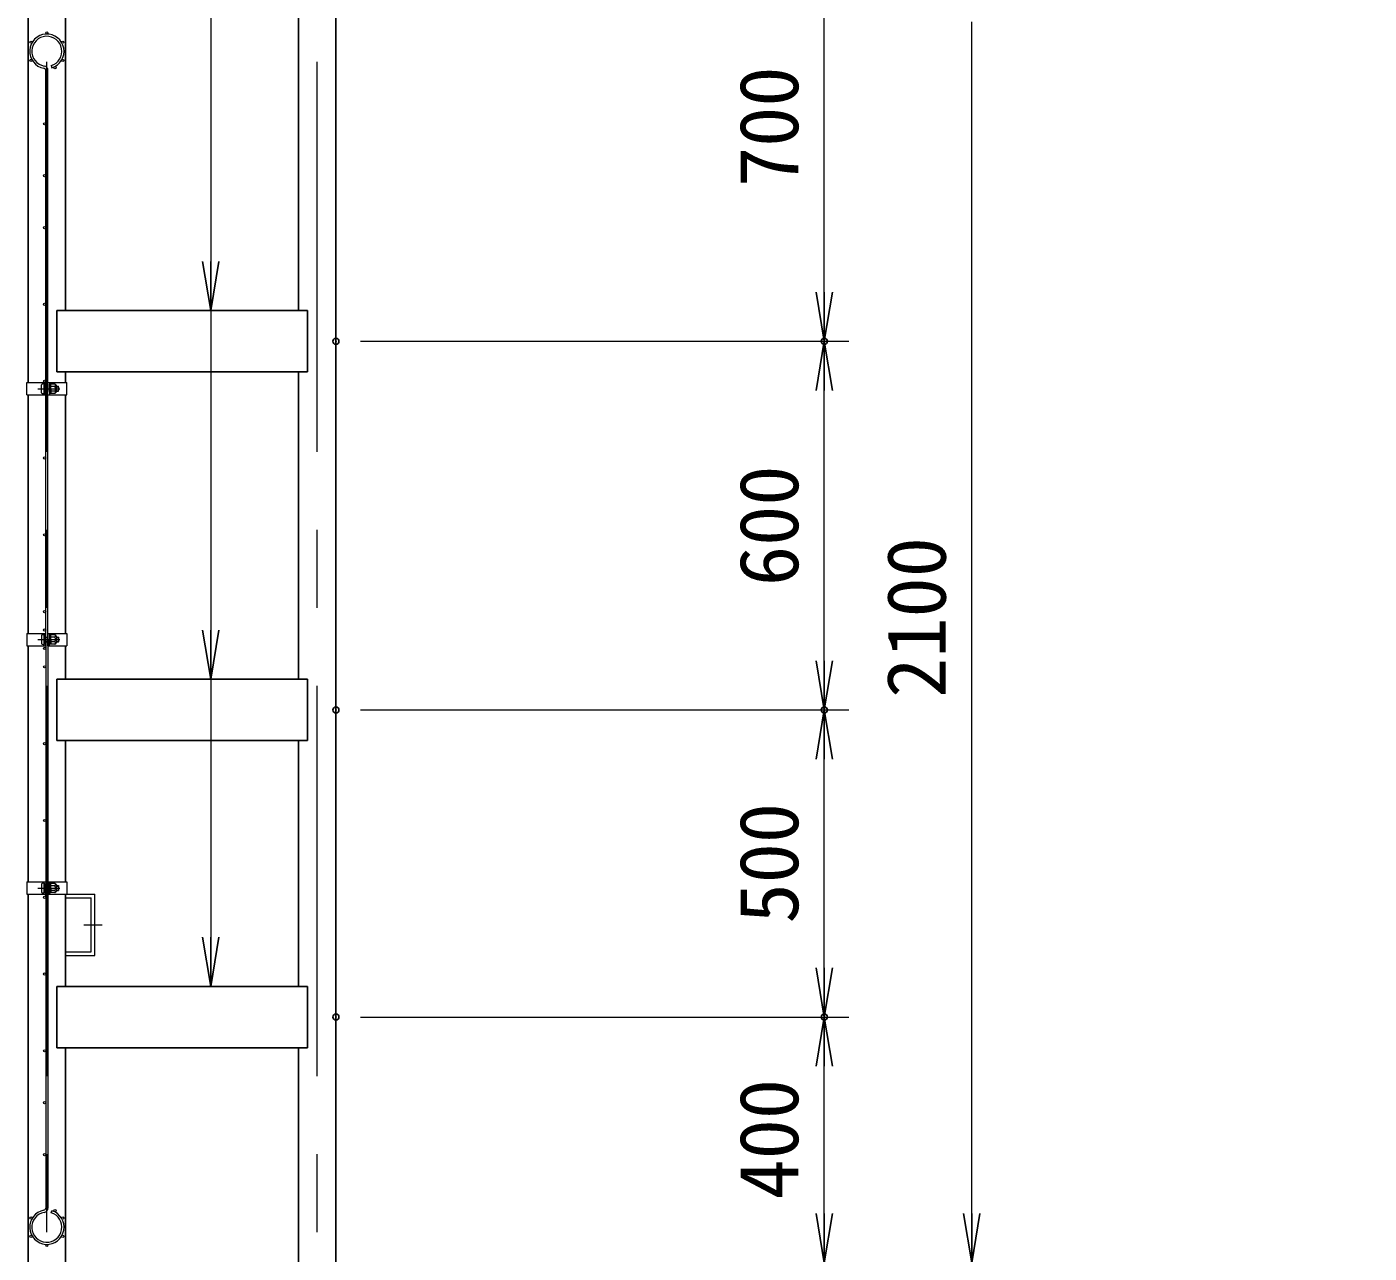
# Model space of a CAD drawing. Units: millimetres, scale not verified. Extents: x -8400 to 8400, y -5940 to 5940.
# Drawn here: x -1921 to 263, y -3353 to -1356 of the extents above; entities that cross this region are included whole.
import ezdxf
from ezdxf.enums import TextEntityAlignment as Align

# ---------------------------------------------------------------- set-up
doc = ezdxf.new("R2010")
doc.units = ezdxf.units.MM
doc.header["$LTSCALE"] = 20
doc.header["$PDMODE"] = 32
doc.header["$PDSIZE"] = 10
doc.linetypes.add('USER1', pattern=[50.8, 31.75, -6.35, 6.35, -6.35])
for name, color, linetype, lineweight in [('0-3_D-STR1', 1, 'Continuous', 25), ('0-4_D-STR-DIM', 7, 'Continuous', 13), ('0-A_D-STR3', 3, 'Continuous', 13), ('0-B_D-STR2', 7, 'Continuous', 13), ('0-C_D-BMK', 2, 'USER1', 13), ('0-D_D-STR-TXT', 7, 'Continuous', 13)]:
    doc.layers.add(name, color=color, linetype=linetype, lineweight=lineweight)
doc.layers.add('0-5_0', color=7, linetype='Continuous')
doc.layers.add('0-6_Defpoints', color=7, linetype='Continuous')
doc.styles.add('ＭＳ ゴシック', font='')
doc.styles.get('ＭＳ ゴシック').set_extended_font_data('MS Gothic')

# ---------------------------------------------------------------- blocks, each defined once
blk = doc.blocks.new('_Open')
at = {"layer": '0-5_0'}
blk.add_line((-20, 3.333), (0, 0), dxfattribs=at)
blk.add_lwpolyline([(-20, -3.333), (0, 0), (-20, 0)], dxfattribs=at)

msp = doc.modelspace()

# ---------------------------------------------------------------- linework, layer by layer
at = {"layer": '0-3_D-STR1'}
for p, q in [((-1418.62, -4068.22), (-1418.62, 3140.78)), ((-1919.12, -770.97), (-1919.12, -1935.47)), ((-1858.62, -1818.22), (-1858.62, -1218.22)), ((-1479.12, -1218.22), (-1479.12, -1818.22)), ((-1464.87, -1818.22), (-1872.87, -1818.22)), ((-1872.87, -1818.22), (-1872.87, -1918.22)), ((-1464.87, -1818.22), (-1464.87, -1918.22)), ((-1464.87, -1918.22), (-1872.87, -1918.22)), ((-1858.62, -1935.47), (-1858.62, -1918.22)), ((-1479.12, -1918.22), (-1479.12, -2418.22)), ((-1919.12, -1930.97), (-1919.12, -1935.47)), ((-1919.12, -1955.47), (-1919.12, -2343.72)), ((-1919.12, -1955.47), (-1919.12, -2038.22)), ((-1858.62, -2343.72), (-1858.62, -1955.47)), ((-1919.12, -2363.72), (-1919.12, -2748.22)), ((-1858.62, -2418.22), (-1858.62, -2363.72)), ((-1464.87, -2418.22), (-1872.87, -2418.22)), ((-1872.87, -2418.22), (-1872.87, -2518.22)), ((-1464.87, -2418.22), (-1464.87, -2518.22)), ((-1464.87, -2518.22), (-1872.87, -2518.22)), ((-1858.62, -2748.22), (-1858.62, -2518.22)), ((-1479.12, -2518.22), (-1479.12, -2918.22)), ((-1919.12, -2768.22), (-1919.12, -4068.22)), ((-1858.62, -2918.22), (-1858.62, -2768.22)), ((-1464.87, -2918.22), (-1872.87, -2918.22)), ((-1872.87, -2918.22), (-1872.87, -3018.22)), ((-1464.87, -2918.22), (-1464.87, -3018.22)), ((-1464.87, -3018.22), (-1872.87, -3018.22)), ((-1858.62, -4068.22), (-1858.62, -3018.22)), ((-1479.12, -3018.22), (-1479.12, -4068.22))]:
    msp.add_line(p, q, dxfattribs=at)
at = {"layer": '0-4_D-STR-DIM'}
for p, q in [((-623.87, -1788.22), (-623.87, -1248.22)), ((-383.87, -3288.22), (-383.87, -1348.22)), ((-1378.62, -1868.22), (-583.87, -1868.22)), ((-1378.62, -1868.22), (-583.87, -1868.22)), ((-623.87, -2388.22), (-623.87, -1948.22)), ((-1378.62, -2468.22), (-583.87, -2468.22)), ((-1378.62, -2468.22), (-583.87, -2468.22)), ((-623.87, -2888.22), (-623.87, -2548.22)), ((-1378.62, -2968.22), (-583.87, -2968.22)), ((-1378.62, -2968.22), (-583.87, -2968.22)), ((-623.87, -3288.22), (-623.87, -3048.22))]:
    msp.add_line(p, q, dxfattribs=at)
at = {"layer": '0-6_Defpoints'}
for p in [(-1418.62, -1868.22), (-1418.62, -1868.22), (-623.87, -1868.22), (-1418.62, -2468.22), (-623.87, -2468.22), (-1418.62, -2968.22), (-1418.62, -2968.22), (-623.87, -2968.22)]:
    msp.add_point(p, dxfattribs=at)
at = {"layer": '0-A_D-STR3'}
for p, q in [((-1890.67, -1930.97), (-1890.67, -1910.97)), ((-1887.07, -1930.97), (-1887.07, -1910.97)), ((-1921.42, -1935.47), (-1890.67, -1935.47)), ((-1921.42, -1955.47), (-1921.42, -1935.47)), ((-1897.77, -1951.97), (-1897.77, -1938.97)), ((-1892.97, -1935.47), (-1892.97, -1955.47)), ((-1892.97, -1953.47), (-1892.97, -1937.47)), ((-1890.67, -1941.47), (-1887.07, -1941.47)), ((-1890.67, -1942.14), (-1887.07, -1942.14)), ((-1887.07, -1935.47), (-1856.32, -1935.47)), ((-1884.77, -1935.47), (-1884.77, -1955.47)), ((-1884.77, -1940.97), (-1884.39, -1937.8)), ((-1884.77, -1949.97), (-1884.77, -1940.97)), ((-1882.64, -1937.72), (-1884.29, -1937.72)), ((-1882.58, -1945.47), (-1882.58, -1937.74)), ((-1875.78, -1941.71), (-1882.58, -1941.71)), ((-1875.78, -1937.96), (-1882.48, -1937.96)), ((-1873.27, -1950.47), (-1873.27, -1940.47)), ((-1873.27, -1941.47), (-1869.97, -1941.47)), ((-1873.27, -1942.14), (-1869.65, -1942.14)), ((-1869.97, -1949.47), (-1869.97, -1941.47)), ((-1856.32, -1955.47), (-1856.32, -1935.47)), ((-1921.42, -1955.47), (-1890.67, -1955.47)), ((-1890.67, -1948.79), (-1887.07, -1948.79)), ((-1890.67, -1949.47), (-1887.07, -1949.47)), ((-1887.07, -1955.47), (-1856.32, -1955.47)), ((-1884.77, -1949.97), (-1884.39, -1953.13)), ((-1882.62, -1953.22), (-1884.29, -1953.22)), ((-1882.58, -1945.47), (-1882.58, -1953.19)), ((-1875.78, -1949.22), (-1882.58, -1949.22)), ((-1882.48, -1952.97), (-1882.52, -1953.14)), ((-1875.78, -1952.97), (-1882.48, -1952.97)), ((-1873.27, -1948.79), (-1869.65, -1948.79)), ((-1873.27, -1949.47), (-1869.97, -1949.47)), ((-1921.42, -2343.72), (-1890.67, -2343.72)), ((-1921.42, -2343.72), (-1921.42, -2363.72)), ((-1897.77, -2347.22), (-1897.77, -2360.22)), ((-1892.97, -2363.72), (-1892.97, -2343.72)), ((-1892.97, -2345.72), (-1892.97, -2361.72)), ((-1890.67, -2363.72), (-1890.67, -2343.72)), ((-1890.67, -2349.72), (-1887.07, -2349.72)), ((-1890.67, -2350.39), (-1887.07, -2350.39)), ((-1890.67, -2357.04), (-1887.07, -2357.04)), ((-1890.67, -2357.72), (-1887.07, -2357.72)), ((-1887.07, -2363.72), (-1887.07, -2343.72)), ((-1887.07, -2343.72), (-1856.32, -2343.72)), ((-1884.77, -2363.72), (-1884.77, -2343.72)), ((-1884.77, -2349.22), (-1884.39, -2346.05)), ((-1884.77, -2349.22), (-1884.77, -2358.22)), ((-1884.77, -2358.22), (-1884.39, -2361.38)), ((-1882.62, -2345.97), (-1884.29, -2345.97)), ((-1882.58, -2353.72), (-1882.58, -2345.99)), ((-1875.78, -2349.96), (-1882.58, -2349.96)), ((-1882.58, -2353.72), (-1882.58, -2361.44)), ((-1875.78, -2357.47), (-1882.58, -2357.47)), ((-1882.48, -2346.21), (-1882.52, -2346.04)), ((-1875.78, -2346.21), (-1882.48, -2346.21)), ((-1873.27, -2348.72), (-1873.27, -2358.72)), ((-1873.27, -2349.72), (-1869.97, -2349.72)), ((-1873.27, -2350.39), (-1869.65, -2350.39)), ((-1873.27, -2357.04), (-1869.65, -2357.04)), ((-1873.27, -2357.72), (-1869.97, -2357.72)), ((-1869.97, -2349.72), (-1869.97, -2357.72)), ((-1856.32, -2343.72), (-1856.32, -2363.72)), ((-1921.42, -2363.72), (-1890.67, -2363.72)), ((-1887.07, -2363.72), (-1856.32, -2363.72)), ((-1882.64, -2361.47), (-1884.29, -2361.47)), ((-1875.78, -2361.22), (-1882.48, -2361.22)), ((-1921.42, -2748.22), (-1890.67, -2748.22)), ((-1921.42, -2748.22), (-1921.42, -2768.22)), ((-1897.77, -2751.72), (-1897.77, -2764.72)), ((-1892.97, -2768.22), (-1892.97, -2748.22)), ((-1892.97, -2750.22), (-1892.97, -2766.22)), ((-1890.67, -2770.97), (-1890.67, -2750.97)), ((-1887.07, -2748.22), (-1856.32, -2748.22)), ((-1887.07, -2770.97), (-1887.07, -2750.97)), ((-1884.77, -2768.22), (-1884.77, -2748.22)), ((-1884.77, -2753.72), (-1884.39, -2750.55)), ((-1882.62, -2750.47), (-1884.29, -2750.47)), ((-1882.58, -2758.22), (-1882.58, -2750.49)), ((-1882.48, -2750.71), (-1882.52, -2750.54)), ((-1875.78, -2750.71), (-1882.48, -2750.71)), ((-1856.32, -2748.22), (-1856.32, -2768.22)), ((-1921.42, -2768.22), (-1890.67, -2768.22)), ((-1890.67, -2754.22), (-1887.07, -2754.22)), ((-1890.67, -2754.89), (-1887.07, -2754.89)), ((-1890.67, -2761.54), (-1887.07, -2761.54)), ((-1890.67, -2762.22), (-1887.07, -2762.22)), ((-1887.07, -2768.22), (-1856.32, -2768.22)), ((-1884.77, -2753.72), (-1884.77, -2762.72)), ((-1884.77, -2762.72), (-1884.39, -2765.88)), ((-1882.64, -2765.97), (-1884.29, -2765.97)), ((-1875.78, -2754.46), (-1882.58, -2754.46)), ((-1882.58, -2758.22), (-1882.58, -2765.94)), ((-1875.78, -2761.97), (-1882.58, -2761.97)), ((-1875.78, -2765.72), (-1882.48, -2765.72)), ((-1873.27, -2753.22), (-1873.27, -2763.22)), ((-1873.27, -2754.22), (-1869.97, -2754.22)), ((-1873.27, -2754.89), (-1869.65, -2754.89)), ((-1873.27, -2761.54), (-1869.65, -2761.54)), ((-1873.27, -2762.22), (-1869.97, -2762.22)), ((-1869.97, -2754.22), (-1869.97, -2762.22)), ((-1858.62, -2768.22), (-1810.62, -2768.22)), ((-1810.62, -2868.22), (-1810.62, -2768.22)), ((-1858.62, -2774.22), (-1816.62, -2774.22)), ((-1816.62, -2862.22), (-1816.62, -2774.22)), ((-1858.62, -2862.22), (-1816.62, -2862.22)), ((-1858.62, -2868.22), (-1810.62, -2868.22))]:
    msp.add_line(p, q, dxfattribs=at)
for centre, radius, start, end in [((-1884.29, -1937.82), 0.1, 90, 173), ((-1882.64, -1937.82), 0.1, 22.7756, 90), ((-1887.46, -1939.84), 5.32, 339.37322, 22.7756), ((-1903.33, -1945.47), 21.19, 0, 10.20031), ((-1876.8, -1939.84), 2.13, 298.45309, 61.54691), ((-1881.54, -1945.47), 6.87, 0, 33.09348), ((-1880.05, -1944.72), 8, 32.13463, 57.68315), ((-1877.47, -1945.47), 8.5, 331.92751, 28.07249), ((-1884.29, -1953.12), 0.1, 187, 270), ((-1882.62, -1953.12), 0.1, 270, 345), ((-1887.46, -1951.09), 5.32, 337.2244, 20.62678), ((-1903.33, -1945.47), 21.19, 349.79969, 0), ((-1881.54, -1945.47), 6.87, 326.90652, 0), ((-1876.8, -1951.1), 2.13, 298.45309, 61.54691), ((-1880.05, -1946.21), 8, 302.31685, 327.86537), ((-1884.29, -2346.07), 0.1, 90, 173), ((-1882.62, -2346.07), 0.1, 15, 90), ((-1887.46, -2348.09), 5.32, 339.37322, 22.7756), ((-1887.46, -2359.34), 5.32, 337.2244, 20.62678), ((-1903.33, -2353.72), 21.19, 0, 10.20031), ((-1903.33, -2353.72), 21.19, 349.79969, 0), ((-1876.8, -2348.09), 2.13, 298.45309, 61.54691), ((-1881.54, -2353.72), 6.87, 0, 33.09348), ((-1881.54, -2353.72), 6.87, 326.90652, 0), ((-1876.8, -2359.35), 2.13, 298.45309, 61.54691), ((-1880.05, -2352.97), 8, 32.13463, 57.68315), ((-1880.05, -2354.46), 8, 302.31685, 327.86537), ((-1877.47, -2353.72), 8.5, 331.92751, 28.07249), ((-1884.29, -2361.37), 0.1, 187, 270), ((-1882.64, -2361.37), 0.1, 270, 337.2244), ((-1884.29, -2750.57), 0.1, 90, 173), ((-1882.62, -2750.57), 0.1, 15, 90), ((-1887.46, -2752.59), 5.32, 339.37322, 22.7756), ((-1876.8, -2752.59), 2.13, 298.45309, 61.54691), ((-1880.05, -2757.47), 8, 32.13463, 57.68315), ((-1884.29, -2765.87), 0.1, 187, 270), ((-1882.64, -2765.87), 0.1, 270, 337.2244), ((-1887.46, -2763.84), 5.32, 337.2244, 20.62678), ((-1903.33, -2758.22), 21.19, 0, 10.20031), ((-1903.33, -2758.22), 21.19, 349.79969, 0), ((-1881.54, -2758.22), 6.87, 0, 33.09348), ((-1881.54, -2758.22), 6.87, 326.90652, 0), ((-1876.8, -2763.85), 2.13, 298.45309, 61.54691), ((-1880.05, -2758.96), 8, 302.31685, 327.86537), ((-1877.47, -2758.22), 8.5, 331.92751, 28.07249)]:
    msp.add_arc(centre, radius, start, end, dxfattribs=at)
for centre, start_param, end_param in [((-1892.97, -1938.97), 1.5707963, 3.1415927), ((-1892.97, -1951.97), 3.1415927, 4.712389), ((-1892.97, -2347.22), 1.5707963, 3.1415927), ((-1892.97, -2360.22), 3.1415927, 4.712389), ((-1892.97, -2751.72), 1.5707963, 3.1415927), ((-1892.97, -2764.72), 3.1415927, 4.712389)]:
    msp.add_ellipse(centre, major_axis=(4.8, 0), ratio=0.3125, start_param=start_param, end_param=end_param, dxfattribs=at)
at = {"layer": '0-B_D-STR2'}
for p, q in [((-1881.9, -1419.6), (-1880.87, -1423.05)), ((-1890.67, -2353.22), (-1890.67, -1427.35)), ((-1887.07, -2353.22), (-1887.07, -1427.35)), ((-1890.67, -2353.22), (-1890.67, -3279.08)), ((-1887.07, -2353.22), (-1887.07, -3279.08)), ((-1881.9, -3286.83), (-1880.87, -3283.38))]:
    msp.add_line(p, q, dxfattribs=at)
for centre in [(-1888.87, -1366.42), (-1914.68, -1381.32), (-1863.07, -1381.32), (-1914.68, -1411.12), (-1863.07, -1411.12), (-1875.76, -1422.97), (-1892.47, -1514.22), (-1892.47, -1598.72), (-1892.47, -1683.22), (-1892.47, -1808.22), (-1892.47, -1933.22), (-1892.47, -2058.22), (-1892.47, -2183.22), (-1892.47, -2308.22), (-1892.47, -2338.22), (-1892.47, -2368.22), (-1892.47, -2398.22), (-1892.47, -2523.22), (-1892.47, -2648.22), (-1892.47, -2773.22), (-1892.47, -2898.22), (-1892.47, -3023.22), (-1892.47, -3107.72), (-1892.47, -3192.22), (-1914.68, -3295.32), (-1875.76, -3283.46), (-1863.07, -3295.32), (-1914.68, -3325.12), (-1888.87, -3340.02), (-1863.07, -3325.12)]:
    msp.add_circle(centre, 1.8, dxfattribs=at)
for centre, radius, start, end in [((-1888.87, -1396.22), 28, 286.60421, 260.16066), ((-1888.87, -1396.22), 24.4, 286.60421, 260.16066), ((-1894.27, -1427.35), 3.6, 0, 80.16066), ((-1894.27, -1427.35), 7.2, 0, 80.16066), ((-1888.87, -3310.22), 28, 99.83934, 73.39579), ((-1888.87, -3310.22), 24.4, 99.83934, 73.39579), ((-1894.27, -3279.08), 3.6, 279.83934, 0), ((-1894.27, -3279.08), 7.2, 279.83934, 0)]:
    msp.add_arc(centre, radius, start, end, dxfattribs=at)
at = {"layer": '0-C_D-BMK'}
for p, q in [((-1888.87, -4080.22), (-1888.87, 4646.78)), ((-1448.87, -4080.22), (-1448.87, 3162.78)), ((-1903.29, -1945.47), (-1867.55, -1945.47)), ((-1903.29, -2353.72), (-1867.55, -2353.72)), ((-1903.29, -2758.22), (-1867.55, -2758.22)), ((-1828.64, -2818.22), (-1798.61, -2818.22))]:
    msp.add_line(p, q, dxfattribs=at)
at = {"layer": '0-D_D-STR-TXT'}
for points in [[(262.76, 931.78), (-1622.19, 931.78), (-1622.19, -1816.22)], [(262.76, 931.78), (-1622.19, 931.78), (-1622.19, -2416.22)], [(262.76, 931.78), (-1622.19, 931.78), (-1622.19, -2916.22)]]:
    msp.add_lwpolyline(points, dxfattribs=at)

# ---------------------------------------------------------------- block references
at = {"layer": '0-4_D-STR-DIM', "xscale": 4, "yscale": 4}
for p, rotation in [((-623.87, -1868.22), 270), ((-623.87, -1868.22), 90), ((-623.87, -2468.22), 270), ((-623.87, -2468.22), 90), ((-623.87, -2968.22), 270), ((-623.87, -2968.22), 90), ((-623.87, -3368.22), 270), ((-383.87, -3368.22), 270)]:
    msp.add_blockref('_Open', p, dxfattribs=dict(at, rotation=rotation))
at = {"layer": '0-D_D-STR-TXT', "xscale": 4, "yscale": 4, "rotation": 270}
for p in [(-1622.19, -1818.22), (-1622.19, -2418.22), (-1622.19, -2918.22)]:
    msp.add_blockref('_Open', p, dxfattribs=at)

# ---------------------------------------------------------------- texts
at = {"layer": '0-4_D-STR-DIM', "style": 'ＭＳ ゴシック'}
for s, p in [('700', (-637.37, -1617.22)), ('600', (-637.37, -2266.72)), ('2100', (-397.37, -2448.72)), ('500', (-637.37, -2815.97)), ('400', (-637.37, -3265.22))]:
    msp.add_text(s, height=96.19, rotation=90, dxfattribs=at).set_placement(p, align=Align.BOTTOM_LEFT)

doc.saveas('drawing.dxf')
